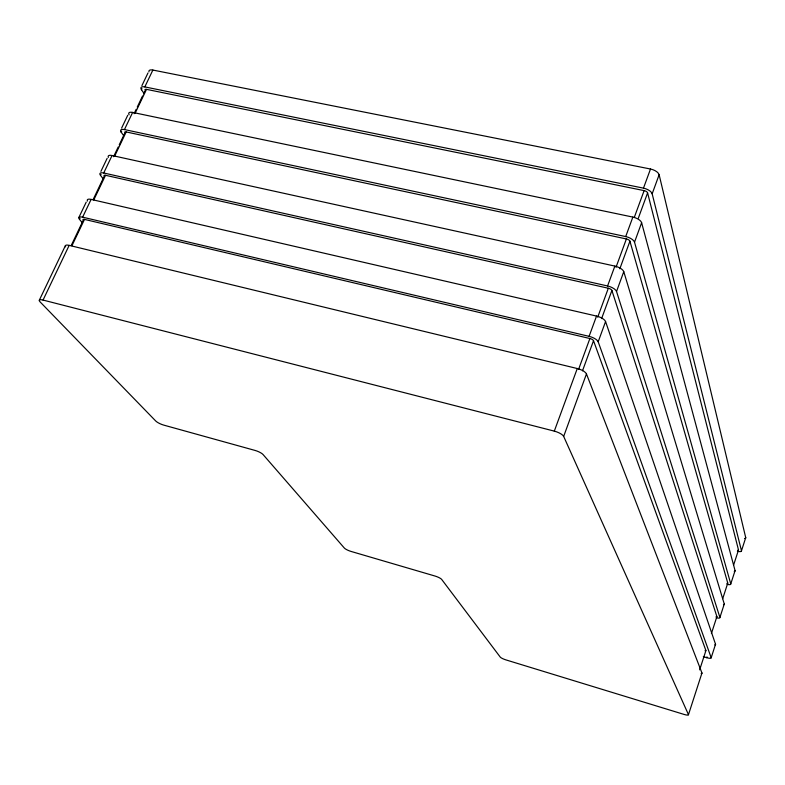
<?xml version="1.0" encoding="UTF-8"?>
<svg xmlns="http://www.w3.org/2000/svg" width="785" height="785" viewBox="0 0 785 785"><rect width="100%" height="100%" fill="white"/><g stroke="black" fill="none" stroke-linecap="round" stroke-linejoin="round"><path stroke-width="1.18" d="M71.396 245.126L83.239 220.291A3.062 0.962 25.7 0 1 84.495 219.398L589.888 338.521A3.317 1.236 19.9 0 1 593.519 340.7L705.901 650.549L704.999 650.745M703.331 656.692L706.716 657.693L706.991 656.849M69.168 245.362L43.047 300.066A7.791 2.09 25 0 0 40.084 301.891L155.764 421.035A6.623 1.59 23.3 0 0 163.829 425.136L255.096 450.443A6.663 1.648 22.5 0 1 263.083 454.564L344.35 548.058A5.799 1.266 21.5 0 0 351.15 551.462L434.959 576.023A5.868 1.295 20.8 0 1 441.69 579.438L500.251 657.094A5.142 0.991 20.3 0 0 506.011 659.92L683.99 714.399A5.397 1.05 19.1 0 0 688.474 714.664L701.957 673L586.464 373.935A8.341 2.944 19.9 0 0 577.279 368.528L69.168 245.362A7.703 2.306 25.5 0 0 65.616 246.824M716.293 617.805A5.299 1.315 18.5 0 0 719.914 617.471L724.27 603.999L623.771 271.659A8.184 3.375 19.7 0 0 614.871 266.095L112.059 155.518A7.565 2.649 26.3 0 0 108.389 157.363M727.136 584.374A5.269 1.413 18.3 0 0 730.766 583.922L735.074 570.626L641.63 222.724A8.095 3.572 19.6 0 0 632.857 217.082L132.645 112.412A7.507 2.806 26.8 0 0 129.093 114.777M737.38 551.256A5.23 1.492 18.1 0 0 741.482 550.795L745.73 537.666L659.135 174.731A8.027 3.758 19.5 0 0 650.5 169.02L152.869 70.051A7.438 2.963 27.2 0 0 148.954 71.867M706.716 657.693A5.269 1.197 18.7 0 0 711.19 657.732L715.537 644.24L605.569 321.556A8.262 3.169 19.8 0 0 596.531 316.07L91.109 199.4A7.634 2.483 25.9 0 0 87.498 201.058M699.651 669.831L705.911 650.598M711.416 633.534L716.901 616.608L611.898 290.46A3.287 1.315 19.8 0 0 608.326 288.242L105.533 175.29A3.042 1.03 26.2 0 0 104.248 176.262L93.258 199.292M722.71 598.69L727.764 583.088L629.923 241.191A3.248 1.393 19.7 0 0 626.391 238.954L126.199 131.949A3.012 1.099 26.6 0 0 124.884 132.999L119.232 144.852M733.582 565.141L738.499 549.991L647.596 192.884A3.218 1.472 19.5 0 0 644.122 190.618L146.51 89.362A2.983 1.158 27.1 0 0 145.156 90.491M582.519 370.775L593.519 340.7M601.604 318.592L611.898 290.46M619.826 268.784L629.923 241.191M638.352 218.132L647.596 192.884M688.474 714.664L563.669 436.421L586.464 373.935M711.19 657.732L598.19 341.799L605.569 321.556M719.914 617.471L616.539 291.5L623.771 271.659M730.766 583.922L634.525 242.182L641.63 222.724M741.482 550.795L652.168 193.816L659.135 174.731M563.669 436.421A8.449 2.679 20.1 0 0 554.308 431.122L577.279 368.528M598.19 341.799A8.292 3.081 19.9 0 0 589.093 336.343L596.531 316.07M616.539 291.5A8.213 3.287 19.8 0 0 607.58 285.966L614.871 266.095M634.525 242.182A8.135 3.493 19.7 0 0 625.704 236.57L632.857 217.082M652.168 193.816A8.056 3.68 19.5 0 0 643.484 188.135L650.5 169.02M578.535 369.49L589.888 338.521M597.709 317.179L608.326 288.242M616.009 267.283L626.391 238.954M634.339 217.278L644.122 190.618M39.279 300.272L65.361 245.725M78.804 217.622L86.222 202.108M100.922 171.365L107.162 158.315M121.606 128.112L127.739 115.277M141.928 85.604L147.963 72.995M81.826 222.155L79.501 219.407L80.031 218.299M103.522 179.215L100.519 175.418L101.039 174.329M123.343 135.148L121.175 132.204L121.685 131.134M144.008 93.415L141.467 89.735L141.967 88.685M79.501 219.407A7.664 2.414 25.7 0 1 82.621 217.17L91.109 199.4M100.519 175.418A7.595 2.581 26.2 0 1 103.718 172.985L112.059 155.518M121.175 132.204A7.526 2.747 26.6 0 1 124.452 129.564L132.645 112.412M141.467 89.735A7.467 2.895 27.1 0 1 144.823 86.909L152.869 70.051M113.57 156.706L118.201 147.011M134.088 113.697L136.197 109.282M137.257 107.064L142.527 96.015M143.576 93.807L144.636 91.6M71.926 245.764L84.495 219.398M93.749 200.008L105.533 175.29M114.62 156.235L126.199 131.949M135.128 113.226L146.51 89.362M144.823 86.909L643.484 188.135M124.452 129.564L625.704 236.57M103.718 172.985L607.58 285.966M82.621 217.17L589.093 336.343M43.047 300.066L554.308 431.122M738.499 549.991A2.09 0.599 18.1 0 1 737.576 550.295M745.73 537.666A5.22 1.531 18 0 1 744.572 538.49M727.764 583.088A2.11 0.559 18.3 0 1 726.851 583.363M735.074 570.626A5.25 1.442 18.2 0 1 734.23 571.352M716.901 616.608A2.119 0.53 18.5 0 1 715.998 616.843M724.27 603.999A5.289 1.354 18.4 0 1 723.456 604.666M715.537 644.24A5.26 1.236 18.6 0 1 714.742 644.828M701.957 673A5.358 1.168 18.8 0 1 701.162 673.55"/></g></svg>
